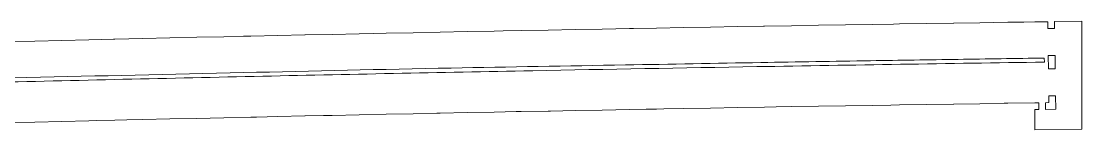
# Model space of a CAD drawing. Header units: millimetres. Extents: x 0 to 1613, y 0 to 1504.
# Drawn here: x 804 to 1593, y 1424 to 1504 of the extents above; entities that cross this region are included whole.
import ezdxf

# ---------------------------------------------------------------- set-up
doc = ezdxf.new("R2010")
doc.units = ezdxf.units.MM
doc.linetypes.add('K5LT_BASIC', pattern=[0])
doc.layers.add('Engraving', color=7, linetype='Continuous')

msp = doc.modelspace()

# ---------------------------------------------------------------- linework, layer by layer
at = {"color": 143, "linetype": 'K5LT_BASIC', "lineweight": 15, "true_color": 0x33acca}
for p, q in [((1296.77, 1499.44), (1316.87, 1499.8)), ((1316.87, 1499.8), (1316.88, 1499.8)), ((1316.88, 1499.8), (1336.99, 1500.15)), ((1336.99, 1500.15), (1337, 1500.15)), ((1337, 1500.15), (1356.36, 1500.49)), ((1356.36, 1500.49), (1357.1, 1500.5)), ((1357.1, 1500.5), (1357.11, 1500.5)), ((1357.11, 1500.5), (1377.22, 1500.83)), ((1377.22, 1500.83), (1377.23, 1500.83)), ((1377.23, 1500.83), (1397.33, 1501.16)), ((1397.33, 1501.16), (1397.34, 1501.16)), ((1397.34, 1501.16), (1417.45, 1501.49)), ((1417.45, 1501.49), (1417.46, 1501.49)), ((1417.46, 1501.49), (1437.56, 1501.82)), ((1437.56, 1501.82), (1437.57, 1501.82)), ((1437.57, 1501.82), (1453.24, 1502.08)), ((1453.24, 1502.08), (1457.68, 1502.14)), ((1457.68, 1502.14), (1457.69, 1502.14)), ((1457.69, 1502.14), (1477.79, 1502.45)), ((1477.79, 1502.45), (1477.8, 1502.45)), ((1477.8, 1502.45), (1497.9, 1502.76)), ((1497.9, 1502.76), (1497.92, 1502.76)), ((1497.92, 1502.76), (1517.32, 1503.05)), ((1517.32, 1503.05), (1517.33, 1503.05)), ((1517.33, 1503.05), (1538.13, 1503.37)), ((1538.13, 1503.37), (1538.14, 1503.37)), ((1538.14, 1503.37), (1550.19, 1503.55)), ((1550.19, 1503.55), (1558.25, 1503.66)), ((1558.25, 1503.66), (1558.26, 1503.66)), ((1558.26, 1503.66), (1567.97, 1503.8)), ((1567.97, 1503.8), (1568.04, 1498.8)), ((1593.25, 1504.15), (1572.96, 1503.87)), ((1572.96, 1503.87), (1573.04, 1498.87)), ((1593.25, 1424.02), (1593.25, 1504.15)), ((914.59, 1491.76), (934.69, 1492.21)), ((934.69, 1492.21), (934.71, 1492.21)), ((934.71, 1492.21), (954.81, 1492.66)), ((954.81, 1492.66), (954.82, 1492.66)), ((954.82, 1492.66), (969.31, 1492.99)), ((969.31, 1492.99), (974.92, 1493.11)), ((974.92, 1493.11), (974.93, 1493.11)), ((974.93, 1493.11), (995.04, 1493.53)), ((995.04, 1493.53), (995.05, 1493.54)), ((995.05, 1493.54), (1015.15, 1493.96)), ((1015.15, 1493.96), (1015.16, 1493.96)), ((1015.16, 1493.96), (1035.27, 1494.39)), ((1035.27, 1494.39), (1035.28, 1494.39)), ((1035.28, 1494.39), (1055.38, 1494.81)), ((1055.38, 1494.81), (1055.39, 1494.81)), ((1055.39, 1494.81), (1066.01, 1495.04)), ((1066.01, 1495.04), (1075.5, 1495.23)), ((1075.5, 1495.23), (1075.51, 1495.23)), ((1075.51, 1495.23), (1095.61, 1495.63)), ((1095.61, 1495.63), (1095.62, 1495.63)), ((1095.62, 1495.63), (1115.73, 1496.03)), ((1115.73, 1496.03), (1115.74, 1496.03)), ((1115.74, 1496.03), (1135.84, 1496.43)), ((1135.84, 1496.43), (1135.85, 1496.43)), ((1135.85, 1496.43), (1155.96, 1496.84)), ((1155.96, 1496.84), (1155.97, 1496.84)), ((1155.97, 1496.84), (1162.75, 1496.97)), ((1162.75, 1496.97), (1176.07, 1497.22)), ((1176.07, 1497.22), (1176.08, 1497.22)), ((1176.08, 1497.22), (1196.18, 1497.6)), ((1196.18, 1497.6), (1196.2, 1497.6)), ((1196.2, 1497.6), (1216.3, 1497.98)), ((1216.3, 1497.98), (1216.31, 1497.98)), ((1216.31, 1497.98), (1236.41, 1498.35)), ((1236.41, 1498.35), (1236.43, 1498.35)), ((1236.43, 1498.35), (1256.53, 1498.73)), ((1256.53, 1498.73), (1256.54, 1498.73)), ((1256.54, 1498.73), (1259.53, 1498.79)), ((1259.53, 1498.79), (1276.64, 1499.09)), ((1276.64, 1499.09), (1276.65, 1499.09)), ((1276.65, 1499.09), (1296.76, 1499.44)), ((1296.76, 1499.44), (1296.77, 1499.44)), ((1568.04, 1498.8), (1573.04, 1498.87)), ((793.9, 1488.92), (814.01, 1489.41)), ((814.01, 1489.41), (814.02, 1489.41)), ((814.02, 1489.41), (834.12, 1489.89)), ((834.12, 1489.89), (834.13, 1489.89)), ((834.13, 1489.89), (854.24, 1490.37)), ((854.24, 1490.37), (854.25, 1490.37)), ((854.25, 1490.37), (872.66, 1490.81)), ((872.66, 1490.81), (873.68, 1490.84)), ((873.68, 1490.84), (873.69, 1490.84)), ((873.69, 1490.84), (894.47, 1491.3)), ((894.47, 1491.3), (894.48, 1491.3)), ((894.48, 1491.3), (914.58, 1491.76)), ((914.58, 1491.76), (914.59, 1491.76)), ((1568.33, 1478.74), (1573.32, 1478.81)), ((1568.33, 1478.74), (1568.47, 1468.74)), ((1573.32, 1478.81), (1573.47, 1468.81)), ((1568.47, 1468.74), (1573.47, 1468.81)), ((1568.76, 1448.68), (1573.76, 1448.75)), ((1568.76, 1448.68), (1568.83, 1443.68)), ((1573.76, 1448.75), (1573.9, 1438.76)), ((1155.96, 1436.65), (1135.85, 1436.25)), ((1155.97, 1436.65), (1155.96, 1436.65)), ((1172.35, 1436.98), (1155.97, 1436.65)), ((1176.07, 1437.05), (1172.35, 1436.98)), ((1176.08, 1437.05), (1176.07, 1437.05)), ((1196.18, 1437.43), (1176.08, 1437.05)), ((1196.2, 1437.43), (1196.18, 1437.43)), ((1197.78, 1437.46), (1196.2, 1437.43)), ((1216.3, 1437.81), (1197.78, 1437.46)), ((1216.31, 1437.81), (1216.3, 1437.81)), ((1236.41, 1438.18), (1216.31, 1437.81)), ((1236.43, 1438.18), (1236.41, 1438.18)), ((1256.53, 1438.56), (1236.43, 1438.18)), ((1256.54, 1438.56), (1256.53, 1438.56)), ((1269.13, 1438.8), (1256.54, 1438.56)), ((1276.64, 1438.93), (1269.13, 1438.8)), ((1276.65, 1438.93), (1276.64, 1438.93)), ((1282.19, 1439.03), (1276.65, 1438.93)), ((1296.76, 1439.28), (1282.19, 1439.03)), ((1296.77, 1439.28), (1296.76, 1439.28)), ((1316.87, 1439.64), (1296.77, 1439.28)), ((1316.88, 1439.64), (1316.87, 1439.64)), ((1336.99, 1439.99), (1316.88, 1439.64)), ((1337, 1439.99), (1336.99, 1439.99)), ((1357.1, 1440.35), (1337, 1439.99)), ((1357.11, 1440.35), (1357.1, 1440.35)), ((1365.89, 1440.5), (1357.11, 1440.35)), ((1377.22, 1440.69), (1365.89, 1440.5)), ((1377.23, 1440.69), (1377.22, 1440.69)), ((1397.33, 1441.01), (1377.23, 1440.69)), ((1397.34, 1441.01), (1397.33, 1441.01)), ((1417.45, 1441.34), (1397.34, 1441.01)), ((1417.46, 1441.34), (1417.45, 1441.34)), ((1437.56, 1441.67), (1417.46, 1441.34)), ((1437.57, 1441.67), (1437.56, 1441.67)), ((1451.03, 1441.89), (1437.57, 1441.67)), ((1457.68, 1442), (1451.03, 1441.89)), ((1457.69, 1442), (1457.68, 1442)), ((1477.79, 1442.3), (1457.69, 1442)), ((1477.8, 1442.3), (1477.79, 1442.3)), ((1497.9, 1442.61), (1477.8, 1442.3)), ((1497.92, 1442.61), (1497.9, 1442.61)), ((1517.32, 1442.91), (1497.92, 1442.61)), ((1517.33, 1442.91), (1517.32, 1442.91)), ((1535.44, 1443.19), (1517.33, 1442.91)), ((1538.13, 1443.23), (1535.44, 1443.19)), ((1538.14, 1443.23), (1538.13, 1443.23)), ((1558.25, 1443.54), (1538.14, 1443.23)), ((1558.26, 1443.54), (1558.25, 1443.54)), ((1561.25, 1438.58), (1558.25, 1438.54)), ((1558.25, 1438.54), (1558.25, 1423.54)), ((1559.5, 1443.55), (1558.26, 1443.54)), ((1561.25, 1443.58), (1559.5, 1443.55)), ((1561.25, 1443.58), (1561.25, 1438.58)), ((1568.83, 1443.68), (1566.25, 1443.65)), ((1566.25, 1443.65), (1566.25, 1438.65)), ((1573.9, 1438.76), (1566.25, 1438.65)), ((814.01, 1429.19), (793.9, 1428.7)), ((814.02, 1429.19), (814.01, 1429.19)), ((834.12, 1429.67), (814.02, 1429.19)), ((834.13, 1429.67), (834.12, 1429.67)), ((854.24, 1430.15), (834.13, 1429.67)), ((854.25, 1430.15), (854.24, 1430.15)), ((860.12, 1430.29), (854.25, 1430.15)), ((873.68, 1430.62), (860.12, 1430.29)), ((873.69, 1430.62), (873.68, 1430.62)), ((882.48, 1430.83), (873.69, 1430.62)), ((894.47, 1431.1), (882.48, 1430.83)), ((894.48, 1431.1), (894.47, 1431.1)), ((914.58, 1431.55), (894.48, 1431.1)), ((914.59, 1431.55), (914.58, 1431.55)), ((934.69, 1432), (914.59, 1431.55)), ((934.71, 1432), (934.69, 1432)), ((944.51, 1432.23), (934.71, 1432)), ((954.81, 1432.46), (944.51, 1432.23)), ((954.82, 1432.46), (954.81, 1432.46)), ((974.92, 1432.91), (954.82, 1432.46)), ((974.93, 1432.91), (974.92, 1432.91)), ((979.06, 1433), (974.93, 1432.91)), ((995.04, 1433.34), (979.06, 1433)), ((995.05, 1433.34), (995.04, 1433.34)), ((1015.15, 1433.77), (995.05, 1433.34)), ((1015.16, 1433.77), (1015.15, 1433.77)), ((1028.91, 1434.06), (1015.16, 1433.77)), ((1035.27, 1434.19), (1028.91, 1434.06)), ((1035.28, 1434.19), (1035.27, 1434.19)), ((1055.38, 1434.62), (1035.28, 1434.19)), ((1055.39, 1434.62), (1055.38, 1434.62)), ((1075.5, 1435.05), (1055.39, 1434.62)), ((1075.51, 1435.05), (1075.5, 1435.05)), ((1075.68, 1435.05), (1075.51, 1435.05)), ((1095.61, 1435.45), (1075.68, 1435.05)), ((1095.62, 1435.45), (1095.61, 1435.45)), ((1113.32, 1435.8), (1095.62, 1435.45)), ((1115.73, 1435.85), (1113.32, 1435.8)), ((1115.74, 1435.85), (1115.73, 1435.85)), ((1135.84, 1436.25), (1115.74, 1435.85)), ((1135.85, 1436.25), (1135.84, 1436.25)), ((1558.25, 1423.54), (1593.25, 1424.02))]:
    msp.add_line(p, q, dxfattribs=at)
at = {"layer": 'Engraving', "color": 143, "linetype": 'K5LT_BASIC', "lineweight": 15, "true_color": 0x33acca}
msp.add_line((1565.35, 1476.77), (1565.39, 1473.77), dxfattribs=at)
for points, knots in [([(226, 1446.38), (311.17, 1449.02), (450.08, 1453.11), (644.17, 1458.31), (806.81, 1462.37), (967.2, 1465.9), (1115.65, 1469.41), (1244, 1471.49), (1348.03, 1473.38), (1430.56, 1474.73), (1500.86, 1475.83), (1543.96, 1476.47), (1565.35, 1476.77)], [0, 0, 0, 0, 2.289666, 3.734433, 5.217354, 6.661331, 8.045568, 9.207518, 10.110583, 10.841633, 11.425339, 12, 12, 12, 12]), ([(1565.39, 1473.77), (1494.08, 1472.75), (1367.14, 1470.76), (1171.09, 1467.21), (976.97, 1463.25), (768.45, 1458.47), (518.07, 1452.05), (337.06, 1446.82), (226.1, 1443.38)], [0, 0, 0, 0, 1.277689, 2.274301, 3.512976, 4.755935, 6.011076, 8, 8, 8, 8])]:
    msp.add_open_spline(points, degree=3, knots=knots, dxfattribs=at)

doc.saveas('drawing.dxf')
